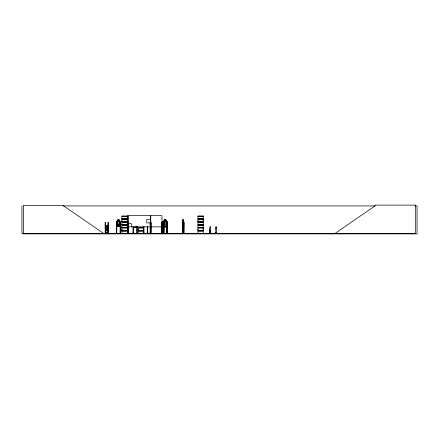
<?xml version="1.0" encoding="UTF-8"?>
<svg xmlns="http://www.w3.org/2000/svg" width="439" height="439" viewBox="0 0 439 439"><rect width="100%" height="100%" fill="white"/><g stroke="black" fill="none" stroke-linecap="round" stroke-linejoin="round"><path stroke-width="0.66" d="M121.927 230.552L121.927 229.268M121.927 221.75L121.927 220.466M143.377 230.552L138.142 230.552L138.148 229.268M197.989 230.552L197.989 227.978L203.224 227.978L203.219 230.552L197.989 230.552L197.994 229.268M197.989 221.75L197.989 219.182L203.224 219.182L203.219 221.75L197.989 221.75L197.994 220.466M203.219 229.268L203.219 227.978M203.219 220.466L203.219 219.182M121.927 231.068L121.894 233.559L130.18 233.603L122.936 233.367M148.371 233.449L152.613 233.433M210.446 233.235L210.605 229.641A0.933 0.543 -90 0 0 210.446 228.176L210.407 226.936M216.367 233.235L216.476 229.641A0.933 0.543 -90 0 0 216.367 228.176L216.378 226.936L215.906 226.936M209.957 227.045L209.902 228.176A0.933 0.543 -90 0 0 209.793 229.641L209.902 233.235L210.495 233.235M209.65 233.438L209.65 232.621L210.144 232.686M209.699 232.813L210.166 232.785L209.716 232.862M215.675 232.736L215.867 232.697M182.827 219.769L182.805 225.322L183.266 225.322L183.513 224.219L183.326 219.769L182.789 219.769L182.789 221.146L182.306 221.657L182.443 226.694L183.65 226.694L183.776 221.629L183.282 221.146M183.65 226.694L183.776 225.328M121.872 224.806L127.162 224.883M138.104 233.625L143.383 233.553M197.973 233.652L197.994 231.068L203.224 231.068L203.224 233.548L197.951 233.564M180.336 233.652L185.856 233.625M215.703 232.725L216.081 232.829L215.565 232.621L215.62 233.438M209.891 232.725L209.99 232.868M108.049 232.247L108.438 230.914M105.261 230.919L105.59 232.291L108.104 232.291L108.471 230.919M162.869 221.635L164.213 221.19L164.17 219.769L165.997 219.769L165.997 221.146L166.771 221.146L167.193 221.629L167.133 225.322L166.732 226.65L163.313 226.65M167.193 225.328L166.76 226.694L163.286 226.694L162.885 225.328L163.303 226.694M182.498 221.19L182.322 233.658M103.829 233.449L109.772 233.449M120.462 225.322L120.001 226.65L116.834 226.65L116.423 225.322L116.801 226.694L120.034 226.694L120.505 225.328M168.285 233.449L160.213 233.427L164.603 233.658M161.898 233.63L161.887 222.474M163.604 233.625L163.571 221.635L163.956 221.146M116.335 233.603L116.379 221.635L116.818 221.146L117.8 221.146L117.751 219.769L119.128 219.769L119.084 226.694M122.399 233.63L122.47 233.252M127.837 233.636L127.892 233.312L150.582 233.252M132.935 233.603L133.001 226.42M143.493 233.625L143.531 233.252M209.299 233.647L209.365 233.049L210.808 233.049L210.808 233.537M209.957 233.647L210.182 233.049M215.214 233.647L215.346 233.049L216.723 233.049L216.723 233.537M215.878 233.647L216.098 233.049M222.041 233.647L222.255 233.438L218.595 233.537M215.9 226.837L216.411 227.166M163.977 221.146L163.615 221.657L163.637 233.658L163.703 233.252M164.23 221.19L164.23 219.813L165.953 219.813L165.953 221.19L166.529 221.651L166.529 224.219L165.931 225.322L164.812 225.322L164.213 224.219L164.213 221.651L164.812 221.19L164.795 219.769L164.773 221.146L163.297 221.146L162.304 222.266M163.313 221.146L162.907 221.635L162.913 233.658M165.657 226.436L164.395 227.781L163.248 227.133M165.69 226.469L164.4 227.841L161.612 225.432M135.558 226.886L134.663 227.781L133.429 227.133M135.585 226.925L134.669 227.841L133.401 227.172M106.37 226.787L105.832 227.243L105.832 229.811L106.37 230.914L107.368 230.914L107.901 229.811L107.901 227.243L107.368 226.787L107.335 225.41L106.337 225.41M210.04 226.76L210.358 226.76M334.705 233.658L375.005 205.924L375.005 205.106L415.299 205.106L415.299 233.658L21.95 233.658L21.95 205.924M117.8 221.19L117.114 221.651L117.114 224.219L117.8 225.322L119.084 225.322L119.77 224.219L119.77 221.651L119.084 221.19M162.046 233.63L162.079 222.474L161.761 222.474L161.766 233.658L161.739 233.252L162.112 233.252M63.15 205.924L375.213 205.924M414.992 205.924L417.05 205.924L417.05 233.894L23.366 233.894L23.366 205.397L63.666 205.397L63.666 205.924L103.961 233.658M121.916 216.081L127.162 216.081M197.984 216.081L203.23 216.081M127.162 216.175L121.916 216.186L121.927 218.666M121.927 216.339L127.151 216.339M197.994 216.339L203.219 216.339M121.921 218.666L127.156 218.666M121.888 218.841L127.195 218.841M197.951 218.841L203.257 218.841M121.888 219.001L127.195 219.001M197.951 219.001L203.257 219.001M127.156 219.182L121.921 219.182L121.921 221.75L127.156 221.75M150.445 219.615L146.714 219.615L146.714 222.875L150.445 222.875M119.084 219.813L117.8 219.813L117.8 226.694M182.805 219.813L183.31 219.813M119.084 221.146L120.023 221.146L120.505 221.629L120.456 233.658M116.834 221.19L120.001 221.19M163.313 221.19L166.754 221.19M182.454 221.19L183.639 221.19M167.171 221.629L167.226 233.658L167.264 233.252L166.31 233.252L166.31 233.658L166.403 226.42M183.776 221.629L183.859 233.658M117.8 221.651L119.084 221.651M163.506 221.684L162.891 221.684L162.287 222.332L163.056 222.167L163.901 223.078M121.888 221.931L127.195 221.931M197.951 221.931L203.257 221.931M121.888 222.09L127.195 222.09M197.951 222.09L203.257 222.09M127.156 222.271L121.921 222.271L121.921 224.746L127.162 224.746L121.927 224.68M116.39 222.474L116.774 222.474L116.818 233.658M120.5 222.474L120.121 222.474L120.077 233.658M127.414 222.474L127.562 233.658M128.001 222.474L128.473 222.474L128.512 233.658M150.764 222.474L151.076 222.474L151.098 233.658M162.88 222.474L163.286 222.474L163.275 233.658M163.577 222.474L163.977 222.474L164.016 233.658L163.906 222.474M167.226 222.474L166.825 222.474L166.858 233.658M182.322 222.474L182.476 233.658M117.8 224.219L119.084 224.219M203.219 224.68L197.994 224.68L197.989 222.271L203.224 222.271L203.224 224.746L197.962 224.85L203.23 224.856M127.162 224.977L121.916 224.971L121.927 227.462M121.927 225.136L127.151 225.136M197.994 225.136L203.219 225.136M107.401 225.361L106.304 225.361L106.331 226.738L105.574 226.738L108.082 226.787L107.374 226.738L107.374 225.361M163.571 225.328L163.966 226.694M182.289 225.328L182.487 226.694M182.454 226.65L183.639 226.65M128.089 226.864L150.467 226.864M150.764 226.864L161.953 226.864M108.444 227.226L108.065 226.738M121.921 227.462L127.156 227.462M138.142 227.462L143.377 227.462M121.888 227.643L127.195 227.643M138.109 227.643L143.416 227.643M197.951 227.643L203.257 227.643M121.888 227.803L127.195 227.803M138.109 227.803L143.416 227.803M197.951 227.803L203.257 227.803M127.156 227.978L121.921 227.978L121.921 230.552L127.156 230.552M143.377 227.978L138.142 227.978L138.142 230.552M215.867 233.235L215.708 229.641A0.933 0.543 -90 0 1 215.823 228.176L215.867 228.176M209.793 229.641L209.952 233.235M121.888 230.727L127.195 230.727M138.109 230.727L143.416 230.727M197.951 230.727L203.257 230.727M121.888 230.887L127.195 230.887M138.109 230.887L143.416 230.887M197.951 230.887L203.257 230.887M121.921 231.068L127.156 231.068M143.377 231.068L138.142 231.068L138.142 233.548M105.59 232.247L108.082 232.247M215.823 233.235L216.411 233.235M105.579 233.252L105.119 233.252L105.124 233.658M108.016 233.252L108.477 233.252M116.346 233.252L116.818 233.252M120.077 233.252L120.544 233.252L120.571 233.625M150.725 233.252L151.109 233.252M163.538 233.252L164.016 233.252M182.295 233.252L182.613 233.658L182.597 226.42M183.634 233.252L183.968 233.252M116.812 233.367L120.077 233.367M133.418 233.367L136.683 233.367M143.997 233.367L147.257 233.367M185.845 233.427L180.413 233.433L185.845 233.658M213.085 233.361L213.7 233.361M219.001 233.361L219.621 233.361M121.927 233.477L130.18 233.449M138.148 233.477L143.372 233.477M160.224 233.444L164.576 233.449M197.994 233.477L203.219 233.477M222.271 233.592L209.425 233.647M164.17 226.162L162.995 225.865L161.733 224.505M162.007 224.142L163.001 224.422C163.039 227.199 164.411 226.25 163.39 224.428M161.722 223.643L162.973 224.011C162.018 222.266 163.363 221.36 163.379 224.027M150.731 233.652L150.764 215.675L161.953 215.675L161.953 233.658M147.762 233.625L147.68 226.42M163.879 233.625L163.857 233.252M166.277 221.146L166.749 221.629M166.26 221.19L166.705 221.651M163.868 224.016L162.606 222.655L161.761 223.566L163.445 225.383M183.645 221.146L183.804 221.651M163.637 225.322L163.994 226.65M105.3 230.914L105.618 232.247M216.663 233.049L216.663 233.438L212.674 233.537M216.037 233.049L216.037 233.438M215.867 227.166L215.823 228.176M215.818 232.621L215.873 233.438M210.742 233.049L210.742 233.438L209.43 233.438L209.43 233.049M210.116 233.049L210.056 233.438M209.99 233.049L209.99 233.537M209.952 232.621L209.897 233.438M209.705 232.621L209.705 233.438M183.946 233.658L183.941 222.474L183.65 233.658M183.787 233.252L183.787 233.658M182.426 233.252L182.404 233.658M167.094 233.252L167.105 233.658M166.897 222.474L166.946 233.658M166.754 226.42L166.787 233.658M166.655 233.252L166.644 233.658M166.463 233.252L166.452 233.658M165.015 220.043L165.015 220.504L165.733 220.504L165.733 220.043L164.422 220.043L164.422 220.504M163.33 233.658L163.33 233.252L162.842 233.252L162.842 233.658M163.176 233.252L163.187 233.658M162.946 221.657L162.946 225.322M162.984 233.252L162.99 233.658M150.972 233.252L150.972 233.658M150.95 222.474L150.89 233.658M150.868 233.252L150.868 233.658M150.396 215.675L150.39 233.658M150.27 233.312L150.27 233.658M150.133 233.658L150.089 222.474L150.544 222.474L150.582 233.63L150.467 215.675L128.089 215.675L128.062 233.658L128.007 215.675M150.045 233.252L150.045 233.658M149.452 233.312L149.452 233.658M147.636 233.252L147.636 233.658M147.345 233.252L147.345 233.658M147.301 226.42L147.257 233.658M143.954 226.42L143.997 233.658M143.91 233.252L143.91 233.658M143.575 226.42L143.575 233.658M137.105 226.42L137.144 233.658M137.061 233.252L137.061 233.658M136.727 226.42L136.77 233.658M136.683 233.252L136.683 233.658M133.418 233.252L133.418 233.658M133.379 226.42L133.335 233.658M133.044 233.252L133.044 233.658M131.321 226.859L131.321 223.594L128.407 223.594L128.407 226.859M128.704 233.312L128.704 233.658M128.424 233.252L128.429 233.658M128.193 233.252L128.193 233.658M128.155 222.474L128.15 233.658M127.42 215.675L127.414 233.658M126.668 233.252L126.651 233.658M126.58 233.252L126.58 233.658M126.289 233.252L126.289 233.658M126.245 233.252L126.202 233.658M122.893 233.252L122.936 233.658M122.849 233.252L122.849 233.658M122.558 233.252L122.558 233.658M120.165 233.252L120.165 233.658M116.725 233.252L116.73 233.658M116.423 221.657L116.434 233.658M108.438 233.658L108.444 222.474L108.054 222.474L108.021 233.658M108.351 222.474L108.351 233.658M108.301 233.252L108.29 233.658M108.197 233.252L108.208 233.658M108.148 222.474L108.115 233.658M106.37 225.41L106.337 226.787M105.579 233.658L105.547 222.474L105.157 222.474L105.217 233.658M105.453 222.474L105.486 233.658M105.393 233.252L105.404 233.658M105.25 222.474L105.311 233.658M105.601 226.738L105.234 227.232L105.618 226.787M203.23 216.175L197.984 216.175L197.994 218.666L203.224 218.666L203.224 216.186M118.854 220.043L118.031 220.043L118.031 220.504L118.854 220.504L118.854 220.043M183.184 220.043L182.887 220.504L183.184 220.043M165.931 221.651L164.812 221.651L164.812 224.219L165.931 224.219L165.931 221.651M183.266 221.651L182.805 221.651L182.805 224.219L183.266 224.219L183.266 221.651M203.23 224.971L197.984 224.971L197.994 227.462L203.224 227.462L203.224 224.987M107.187 225.635L106.545 225.635L106.545 226.096L107.187 226.096L107.187 225.635M107.368 227.243L106.37 227.243L106.37 229.811L107.368 229.811L107.368 227.243"/></g></svg>
